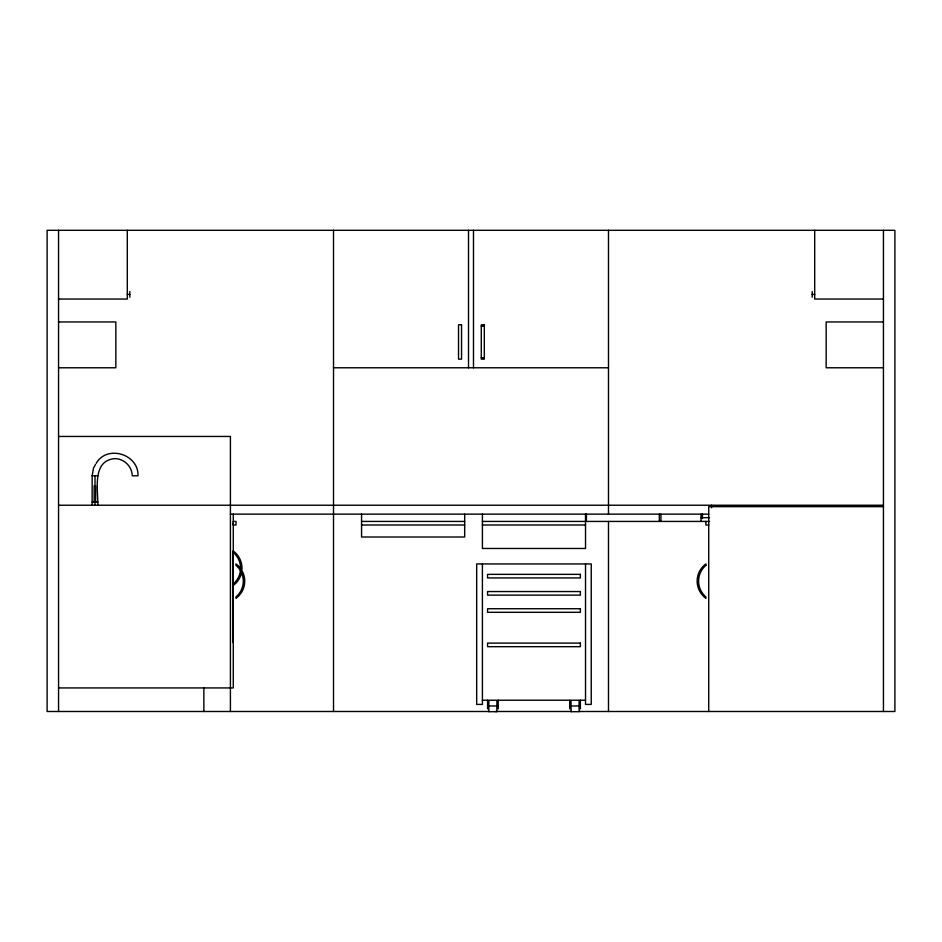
<?xml version="1.0" encoding="UTF-8"?>
<svg xmlns="http://www.w3.org/2000/svg" width="942" height="942" viewBox="0 0 942 942"><rect width="100%" height="100%" fill="white"/><g stroke="black" fill="none" stroke-linecap="round" stroke-linejoin="round"><path stroke-width="1.41" d="M92.151 505.23L92.151 475.792L93.529 467.962L95.519 464.512M97.886 505.23C98.039 489.816 91.81 460.214 115.065 458.613C124.297 458.801 132.068 466.573 132.245 475.792L137.979 475.792C138.91 454.103 106.905 444.388 96.19 463.37M127.3 294.387L129.808 294.387M812.192 294.387L814.7 294.387M58.557 299.05L127.3 299.05L127.3 230.307M883.443 299.05L814.7 299.05L814.7 230.307M58.557 321.952L115.842 321.952L115.842 367.78L58.557 367.78M883.443 321.952L826.158 321.952L826.158 367.78L883.443 367.78M481.28 326.215L484.306 326.215M481.28 357.725L484.306 357.725M333.515 367.78L608.485 367.78M58.557 436.452L230.413 436.452L230.413 711.493M92.151 475.792L97.886 475.792M92.104 502.074L97.838 502.074M58.557 505.23L883.443 505.23M883.443 506.655L708.725 506.655L708.725 711.493M230.413 514.144L708.69 514.144M700.766 517.664L709.538 517.664M233.157 521.432L236.018 521.432L236.018 525.012L233.157 525.012L233.157 522.763M361.563 521.432L464.677 521.432M482.41 521.432L585.524 521.432M709.538 521.432L586.419 521.432L586.419 514.144M361.563 525.012L464.677 525.012M482.41 525.012L585.524 525.012M708.725 525.012L705.864 525.012L705.864 521.432M58.557 687.931L233.275 687.931L233.275 514.144M482.41 700.224L585.524 700.224M488.839 705.97L498.212 705.97M571.064 705.97L579.095 705.97M489.381 711.493L47.1 711.493L47.1 230.307L894.9 230.307L894.9 711.493L579.071 711.493M495.257 711.493L571.723 711.493M883.443 230.307L883.443 711.493M812.192 291.525L812.192 297.248M711.587 505.23L711.587 507.773M702.426 514.144L702.426 518.512M701.048 514.144L701.048 521.432M660.954 514.144L660.954 521.432M659.329 514.144L659.329 521.432M608.485 230.307L608.485 514.144M608.485 521.456L608.485 711.493M585.524 514.144L585.524 548.468L482.41 548.468L482.41 514.144M585.524 563.94L585.524 704.416L591.246 704.416L591.246 563.94L476.676 563.94L476.676 704.416L482.41 704.416L482.41 563.94M580.366 700.236L580.366 708.831M579.095 701.013L579.095 711.693L571.064 711.693L571.064 701.013M569.722 700.236L569.722 708.831M498.212 700.236L498.212 708.831M496.87 701.013L496.87 711.693L488.839 711.693L488.839 701.013M487.567 700.236L487.567 708.831M473.485 230.307L473.485 367.78M468.515 230.307L468.515 367.78M464.677 514.144L464.677 537.011L361.563 537.011L361.563 514.144M333.515 230.307L333.515 711.493M233.157 551.058L233.157 642.703M203.861 687.931L203.861 711.493M129.808 291.525L129.808 297.248M95.637 485.801L95.637 502.074M95.012 475.792L95.012 486.096M94.977 502.074L94.977 505.23M94.153 485.801L94.153 502.074M58.557 230.307L58.557 711.493M233.275 552.483A20.665 20.665 0 0 1 233.275 583.993M233.275 551.058A21.289 21.289 0 0 1 233.275 585.429M242.424 571.488A21.289 21.289 0 0 1 236.006 598.311L236.006 596.887A20.665 20.665 0 0 0 236.006 565.377L236.006 563.94A21.289 21.289 0 0 1 239.657 567.343M461.556 324.79L458.53 324.79L458.53 359.149L461.556 359.149L461.556 324.79M484.306 324.79L481.28 324.79L481.28 359.149L484.306 359.149L484.306 324.79M580.366 574.361L487.567 574.361L487.567 577.941L580.366 577.941L580.366 574.361M580.366 591.552L487.567 591.552L487.567 595.132L580.366 595.132L580.366 591.552M580.366 608.732L487.567 608.732L487.567 612.312L580.366 612.312L580.366 608.732M580.366 643.103L487.567 643.103L487.567 646.683L580.366 646.683L580.366 643.103M705.876 565.377L705.876 563.94A21.289 21.289 0 0 0 705.876 598.311L705.876 596.887A20.665 20.665 0 0 1 705.876 565.377"/></g></svg>
